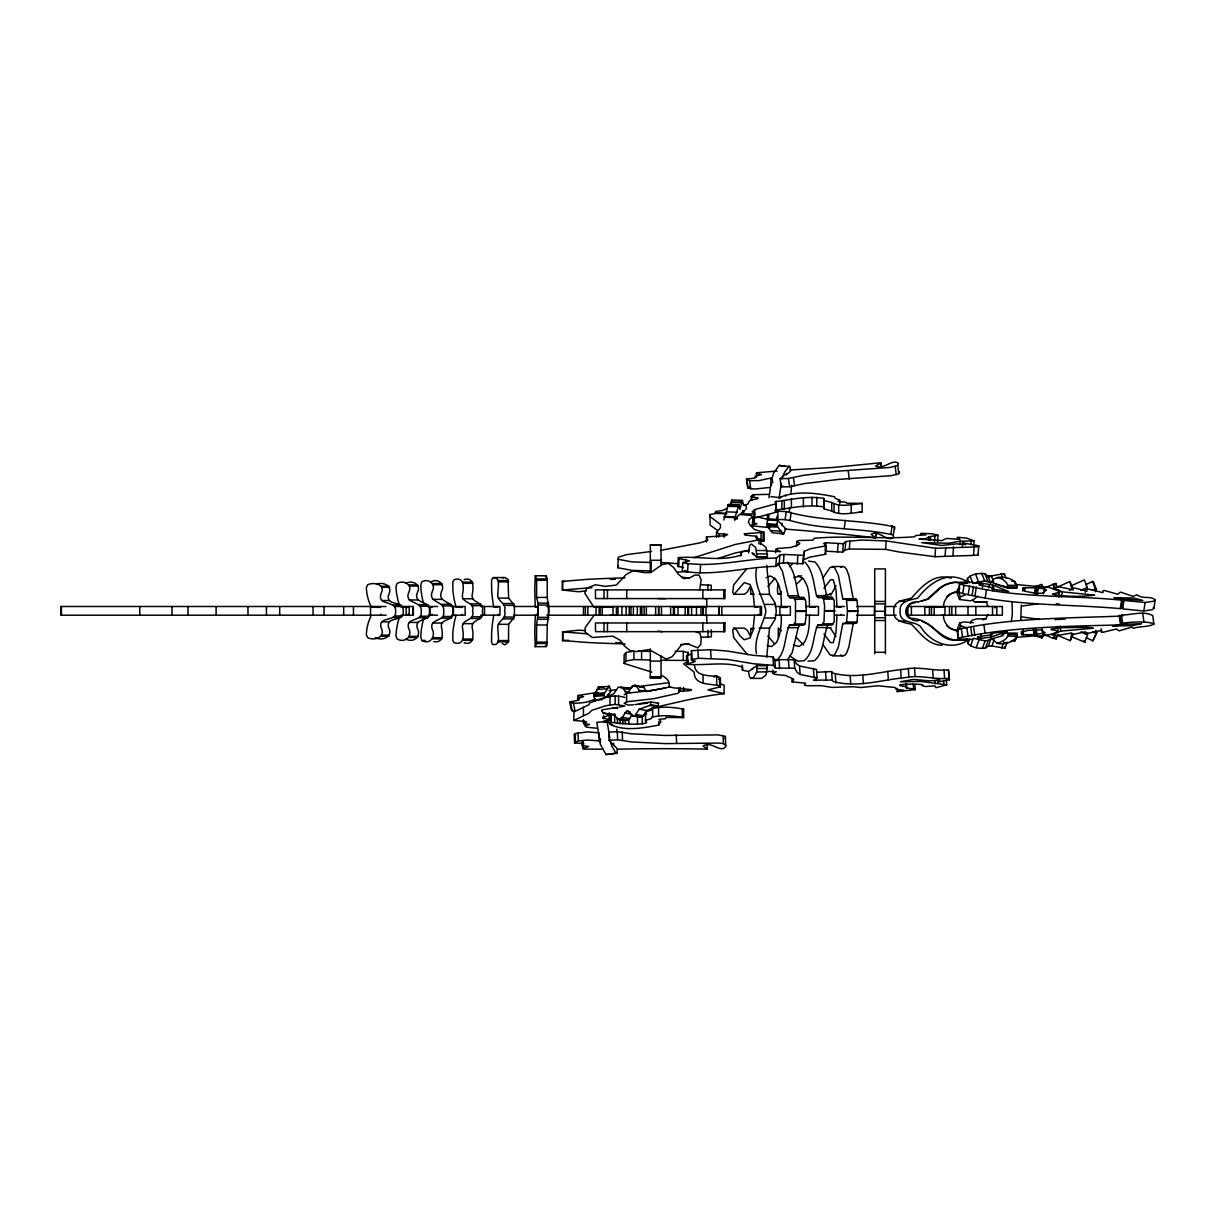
<?xml version="1.0" encoding="UTF-8"?>
<svg xmlns="http://www.w3.org/2000/svg" width="1216" height="1216" viewBox="0 0 1216 1216"><rect width="100%" height="100%" fill="white"/><g stroke="black" fill="none" stroke-linecap="round" stroke-linejoin="round"><path stroke-width="1.5" d="M538.323 611.207L536.59 624.994L536.545 643.477L535.268 646.654L534.751 634.068A76.441 4.742 90 0 1 535.01 623.124L535.329 615.19M548.994 611.207L547.261 624.994L546.896 645.559L545.938 646.654L535.268 646.654M723.854 519.992L728.414 504.473L738.948 504.807L739.921 509.443L742.414 500.384L743.523 505.263L746.214 505.81L746.442 508.607L745.393 509.702M585.246 722.304L585.246 726.378L586.477 727.183L596.418 728.202M639.038 703.714L651.168 701.966L650.043 705.402L639.297 709.186L634.661 715.92L632.457 716.057L628.459 711.132L626.529 711.269L622.318 717.288L618.245 719.416L613.685 714.187L604.854 713.61L601.844 711.436L601.722 709.931L617.622 707.378M651.168 701.966L658.51 703.289L658.023 706.01L646.638 710.524L642.018 717.258L632.457 716.057M536.454 615.19L536.469 614.202M837.003 615.19L835.97 632.776L833.218 642.626L830.498 642.61L823.946 634.144M748.615 552.93L749.588 545.422L751.306 544.008L755.698 547.504L757.006 556.852L752.354 553.736M768.983 497.8L771.157 482.919M779.091 498.423L781.265 483.542M734.388 519.445L738.948 504.807M756.458 653.554C753.586 638.218 762.447 626.042 765.715 612.697A26.418 5.548 -90 0 0 765.715 609.718C762.447 596.372 753.586 584.197 756.458 568.86M777.13 516.162L776.659 519.399L785.931 528.899L783.393 533.87L772.464 532.79C767.676 527.82 766.369 523.974 767.828 517.134M783.393 533.87L782.572 533.414C779.654 528.534 774.653 525.905 778.346 519.49L768.238 518.867M967.024 583.315L967.404 578.512C971.63 573.861 978.895 573.086 984.854 573.709L987.787 575.837L991.344 575.943L1004.325 573.602L1006.088 578.102M497.815 615.19L497.861 614.202M766.703 657.142L769.546 628.11L775.063 619.506L776.127 612.697A26.418 5.548 -90 0 0 776.127 609.718L775.063 602.908L769.546 594.305L766.703 565.273M493.711 615.19L492.556 622.85A72.854 17.282 90 0 0 491.629 632.928L491.553 642.109L492.617 644.495C501.539 646.106 497.481 633.551 497.906 628.581C496.402 620.753 507.285 619.613 504.564 611.207C507.285 602.802 496.402 601.677 497.906 593.849C497.481 588.863 501.539 576.308 492.617 577.919L491.553 580.306L491.629 589.486A72.823 17.267 90 0 0 492.556 599.564L493.711 607.225L497.861 607.377M502.299 643.598L505.05 644.845L508.486 641.866L508.638 624.31L514.429 617.059L514.429 605.355L508.638 598.105L508.03 579.454L505.05 577.57L493.529 577.539M754.543 615.19L752.962 630.602L750.014 637.914L744.253 639.798L739.875 635.786L736.79 630.268L734.069 628.14L732.701 629.903L733.704 637.579L747.551 654.77M750.515 587.556L750.85 594.031L752.233 594.32M756.443 557.186L767.418 556.852L766.11 547.504L761.718 544.008M777.784 509.489L777.936 517.758M1058.71 597.162L1059.562 591.432L1048.709 587.282L1038.601 586.674L1036.579 594.837M1004.234 575.062L1004.325 573.602M462.293 615.19L462.369 614.202M770.99 496.675L779.608 497.557C796.313 490.17 817.091 493.225 834.571 496.736L835.118 498.21L839.77 500.186L838.082 501.509L846.032 502.223L846.792 503.211L862.159 503.409L862.159 511.906C852.431 512.772 840.499 516.055 831.729 511.024L824.22 508.957L823.794 498.408C807.53 495.657 790.947 499.563 774.957 501.752L776.112 502.512L775.93 512.27L754.771 518.046L754.771 509.55L775.93 503.774M824.22 508.957L823.794 506.905C807.53 504.138 790.947 508.045 774.957 510.234L775.93 512.27M748.95 551.03L742.946 551.502L740.863 552.718L741.623 554.785C721.498 562.172 699.276 555.834 678.346 557.642L677.738 566.078L683.59 567.705M678.513 566.99L679.121 558.554L678.346 557.642M679.121 558.554L689.594 560.88L682.83 562.598L682.222 571.018C713.427 576.81 744.572 566.884 775.793 566.413L779.228 563.57L783.408 562.886L802.94 563.738L804.384 551.258L810.51 548.735L826.287 545.786L825.679 554.207L809.902 557.156L803.776 559.679M685.642 562.886L685.885 559.512M687.511 572.128L688.119 563.707L682.83 562.598M700.036 572.858L700.644 564.437C726.089 564.71 751.032 558.509 776.401 557.992L779.836 555.15L784.016 554.45L803.548 555.317L804.384 551.258M740.62 556.092L740.863 552.718M775.565 552.778L775.808 549.404L777.298 548.507L791.023 547.428L798.684 544.722L799.809 543.506L796.83 541.439L798.897 540.512L813.002 540.208L814.097 538.308C847.552 535.207 881.463 539.494 914.614 536.742L915.846 535.45L925.954 534.888L920.588 533.672L921.819 533.307L932.429 533.839L938.022 535.192L937.536 541.926M775.793 566.413L776.401 557.992M779.228 563.57L779.836 555.15M783.408 562.886L784.016 554.45M796.465 546.501L796.83 541.439M797.286 564.133L797.894 555.697M802.94 563.738L803.548 555.317M845.743 541.53L843.311 543.704L825.755 542.731L825.147 551.152L842.703 552.125L845.135 549.966L845.743 541.53L861.414 540.041L886.236 540.938L935.575 548.279L974.122 546.972L978.622 546.653L978.774 545.817L962.57 542.807L962.327 546.182M837.52 552.216L838.128 543.795M842.703 552.125L843.311 543.704M845.135 549.966L849.361 549.009L849.969 540.573M978.166 554.253L978.014 555.074L973.514 555.393L934.967 556.7L899.536 552.064L885.628 549.358L886.236 540.938M928.811 540.193L929.054 536.818L938.022 535.192M930.346 539.874L930.59 536.514M934.511 541.318L934.876 536.256M934.967 556.7L935.575 548.279M945.075 556.502L945.683 548.082M952.949 555.378L953.557 546.942M959.85 544.57L960.093 541.196L974.077 540.846L973.712 545.908M970.93 544.54L971.174 541.181M973.514 555.393L974.122 546.972M978.014 555.074L978.774 545.817M456.015 615.19L454.267 622.531A69.57 26.676 90 0 0 452.884 631.849L452.778 640.558L454.389 642.838C464.755 645.939 463.782 634.114 462.445 627.714C461.077 618.731 475.441 621.102 472.583 611.207C475.441 601.327 461.077 603.683 462.445 594.715C463.782 588.301 464.755 576.475 454.389 579.591L452.778 581.856L452.884 590.566A69.555 26.676 -90 0 0 454.267 599.883L456.015 607.225L462.369 607.377M464.132 642.838C474.498 645.939 473.51 634.114 472.188 627.714C470.805 618.731 485.169 621.102 482.326 611.207C485.169 601.327 470.805 603.683 472.188 594.715C473.51 588.301 474.498 576.475 464.132 579.591M431.954 615.19L432.03 614.202M408.272 615.19L408.363 614.202M789.275 512.255L789.701 507.391M609.87 724.28C624.614 731.652 643.264 728.004 658.738 725.07L660.926 721.529L658.981 719.294L665.426 718.778L666.003 717.41L683.62 717.607L683.62 709.11C673.345 707.165 661.838 706.162 651.685 708.746L651.396 710.083L645.818 711.786L645.392 721.225L646.714 722.122L645.833 723.11C631.91 725.876 617.834 722.517 603.911 721.878L603.486 721.225L610.189 719.857L610.189 714.765M790.856 494.228L791.662 485.23M423.685 618.108L422.712 622.212A66.394 30.917 -90 0 0 421.192 630.815L420.736 637.093L421.77 640.452C429.795 645.331 436.134 636.485 432.197 629.067C428.777 618.214 445.162 621.954 443.749 612.089A24.092 11.218 -90 0 0 443.749 610.326C444.372 600.476 427.318 603.212 432.41 591.189C436.316 584.06 428.002 577.752 421.77 581.962L420.736 585.322L421.192 591.599A66.363 30.902 -90 0 0 422.712 600.218L423.214 602.422M433.778 641.592C443.794 643.492 442.776 633.278 441.408 626.878C440.116 617.698 454.83 621.726 453.006 612.089A24.092 11.218 -90 0 0 453.006 610.326C453.644 600.476 436.59 603.212 441.682 591.189C445.588 584.06 437.274 577.752 431.042 581.962M748.676 672.6L749.588 676.993L751.306 678.406L753.464 677.494L756.838 671.901L757.006 665.562L748.6 671.506L742.414 670.168L742.064 665.106M751.306 678.406L761.718 678.406L766.11 674.91L767.418 665.562L756.443 665.228M771.628 479.621L773.574 473.176L779.122 465.409L790.05 466.64L790.552 471.215L786.296 474.757M380.562 615.19L380.654 614.202M399.562 616.573L398.073 621.862A63.369 34.443 90 0 0 396.446 629.827L395.96 635.801L397.1 638.993C404.837 643.477 413.075 636.302 408.561 628.17C405.414 617.15 422.362 622.014 421.268 612.043A23.469 12.753 -90 0 0 421.268 610.371C421.678 600.446 403.788 604.458 408.804 592.177C413.045 584.455 403.104 579.667 397.1 583.437L395.96 586.614L396.446 592.587A63.369 34.443 90 0 0 398.073 600.552L399.122 604.382M405.81 638.993C413.562 643.477 421.8 636.302 417.286 628.17C414.139 617.15 431.072 622.014 429.993 612.043A23.469 12.753 -90 0 0 429.993 610.371C430.403 600.446 412.498 604.458 417.514 592.177C421.754 584.455 411.829 579.667 405.81 583.437M594.913 698.911C591.447 693.926 597.375 691.737 597.953 687.253L609.307 686.31L611.055 690.946L608.228 695.096L608.38 696.738M604.808 696.905C602.133 692.254 608.304 690.84 608.274 686.493L608.897 686.022M757.902 615.19L757.994 614.354M730.618 504.701L731.88 500.065L742.414 500.384M371.214 615.19L368.706 621.528A60.739 40.903 90 0 0 366.882 628.9L366.305 634.57L367.627 637.594C375.075 641.486 386.247 636.561 380.927 627.319C378.252 615.874 396.173 622.303 395.671 611.998A21.599 14.546 -90 0 0 395.671 610.417C395.641 600.187 376.352 605.963 381.201 593.134C385.867 584.486 373.479 581.689 367.627 584.82L366.305 587.845L366.882 593.514A60.77 40.934 -90 0 0 368.706 600.886L371.214 607.225L380.654 607.377M375.197 637.594C382.645 641.486 393.802 636.561 388.497 627.319C385.822 615.874 403.727 622.303 403.241 611.998A21.599 14.546 -90 0 0 403.241 610.417C403.727 600.126 385.822 606.541 388.497 595.095C393.224 586.553 384.469 581.567 376.656 584.09M781.873 478.785L784.73 471.96L789.23 466.032M1020.756 620.297L1021.288 605.036M605.416 721.666L596.813 722.304L600.324 744.314L606.054 754.528L616.968 753.13L617.166 748.539L613.73 745.074L613.609 743.234M768.998 515.478L768.284 520.342L767.129 519.186L767.843 514.307M776.659 519.399L785.11 519.673L786.296 511.556C821.575 521.664 859.043 519.354 894.505 526.832L894.702 529.279M784.867 529.082C815.282 531.377 845.333 534.204 875.505 537.806L871.036 534.234C879.335 529.598 887.163 542.61 893.517 537.396L893.319 534.964C859.53 527.41 823.673 530.298 790.035 520.478L791.221 512.362M844.208 528.474L845.394 520.357M875.414 537.168L875.885 533.915M875.505 537.806L876.219 532.927M890.963 533.718L892.149 525.601M893.319 534.964L894.505 526.832M977.846 581.856L976.722 582.221L993.001 585.154L1008.657 591.462L992.469 589.152L991.846 588.726L994.004 587.906L978.91 584.896C988.623 583.239 961.385 580.914 959.698 582.798L958.74 592.405C1011.271 606.282 1066.371 603.82 1120.27 608.623L1122.839 607.498L1122.049 607.407M958.74 592.405L959.698 582.798M962.707 593.742L964.045 585.276L960.078 583.954M968.194 594.67L969.547 586.203C1019.19 598.333 1070.962 595.11 1121.608 600.157L1124.177 599.032L1122.581 608.882L1143.8 610.964L1152.16 609.733L1153.862 608.334L1155.2 599.868C1150.245 595.308 1142.69 599.655 1137.082 594.806L1132.978 596.342L1120.392 592.101L1117.793 594.274L1104.493 590.49L1103.018 590.672L1102.927 592.648L1087.195 588.787L1085.766 589.03L1085.234 592.42M972.146 594.867L973.484 586.416M975.019 595.323L976.357 586.857M982.346 587.404L982.878 584.03M985.158 598.257L986.495 589.806M988.745 587.86L989.277 584.47M992.469 588.544L993.001 585.154M992.788 590.748L993.32 587.374M1022.762 591.113L1023.294 587.723L1035.546 587.83L1036.488 586.431L1017.534 584.668M1024.647 590.794L1025.194 587.404M1034.466 594.609L1035.546 587.83M1034.953 593.894L1036.017 587.13M1035.424 593.21L1036.488 586.431M1037.02 594.183L1037.826 589.106M1043.495 593.91L1044.301 588.833L1037.658 588.058M1058.406 593.697L1058.954 590.307M1058.756 596.509L1059.562 591.432M1061.446 596.919L1062.252 591.842L1053.33 587.662L1057.646 586.553L1073.257 589.73L1072.77 588.134L1074.777 588.073L1087.104 591.082L1085.766 589.03M1120.27 608.623L1121.608 600.157M1121.076 608.274L1122.429 599.807M1143.8 610.964L1145.138 602.498L1153.513 601.266L1155.2 599.868M777.83 563.282L782.405 571.186L788.211 595.749L789.716 597.649L793.425 597.497L795.538 601.099L795.462 621.938L793.09 625.282L789.412 625.206C784.29 636.561 786.281 651.913 776.249 660.881M789.716 597.649L803.639 597.497L805.752 601.099L806.345 614.673L804.992 623.975L803.32 625.282L799.642 625.206L798.213 627.669L792.194 652.658L787.497 659.923M804.794 562.02C813.306 570.882 813.641 584.227 816.529 595.597L818.079 597.497L821.894 597.345L823.551 599.123L824.6 605.644L824.007 621.802L821.56 625.13L817.775 625.07C812.516 636.394 814.477 651.913 804.202 660.744L797.818 661.185L789.929 656.123M821.894 597.345L832.094 597.345L834.267 600.962L834.191 621.802L831.759 625.13L827.959 625.07C822.7 636.394 824.661 651.913 814.386 660.744L808.002 661.185M545.513 577.098L546.273 575.806L547.23 578.938L547.261 597.421L548.994 610.189M822.882 644.48L830.133 654.983L834.358 655.302L838.356 647.125L842.764 623.595L845.941 623.139L846.534 622.014L847.491 611.815L846.534 600.4L845.941 599.275L842.764 598.819L838.356 575.29L834.358 567.112L830.133 567.431L822.882 577.934M832.306 655.895L842.764 655.895L844.816 655.302L846.686 652.84L848.814 647.125L853.237 623.595L856.414 623.139L857.006 622.014L857.949 610.599L857.006 600.4L856.414 599.275L853.237 598.819L848.814 575.29L846.686 569.59L844.816 567.112L842.764 566.519L832.306 566.519M752.339 628.505L750.88 628.535L750.454 634.615M761.049 533.125L761.049 541.622L764.134 540.801L764.134 532.319L744.177 533.763L745.15 535.131L756.656 536.286L755.653 537.411L760.608 539.554L760.608 544.646M987.818 614.445L985.948 618.822L982.695 619.75M782.131 523.154L782.207 525.251M997.318 643.386C1001.756 641.698 1008.885 638.765 1008.17 633.065L1017.154 633.065C1017.017 641.698 1004.477 645.149 997.318 643.386L990.934 638.005M905.89 683.24L905.996 687.648L915.268 689.609L914.918 684.547M995.448 585.382L995.828 584.136L1008.018 588.27C1009.174 580.99 995.296 572.417 991.466 582.464M997.014 577.6C1004.188 575.67 1017.716 579.287 1017.017 588.27L1008.018 588.27M699.58 590.398L701.176 579.926L699.033 575.077L694.792 575.138L689.366 577.95L683.62 578.649L678.163 574.043L673.634 567.522L668.405 563.464L662.294 564.498L650.97 572.462L644.875 572.675L633.004 570.73L625.906 574.697L616.406 585.048L605.431 586.386L595.384 584.759L586.644 588.286L584.774 593.21L593.818 607.088L613.898 607.225M778.544 584.273C776.629 586.842 777.024 600.005 781.356 591.508M1023.294 587.723L1022.838 589.258L1024.723 591.234L1035.394 593.256L1042.446 593.241L1046.581 589.927L1044.301 588.833M1011.302 621.786L1012.366 613.396L1011.97 601.646M608.714 693.986L606.875 696.221M624.142 694.822L626.635 693.287L653.615 690.186L670.426 686.827M880.977 466.64L880.734 462.764L833.69 467.415L789.99 469.999M956.855 630.8L959.622 623.154L963.847 621.954L973.241 622.668M959.53 628.672L960.64 625.617L959.622 623.154M1007.137 642.109L1004.933 648.219L991.906 646L988.334 646.106L985.446 648.113C979.488 648.69 972.314 648.022 967.906 643.568L969.562 638.978M970.566 645.924L973.332 638.294L985.127 640.832L988.213 640.467L991.101 638.461L988.334 646.106M976.19 647.687L978.956 640.042M982.361 648.478L985.127 640.832M985.446 648.113L988.213 640.467M991.906 646L994.11 639.89M1001.695 648.143L1003.899 642.033M1010.922 641.273L1014.874 640.893L1016.53 636.302M1017.382 636.318L1014.874 640.893M1034.542 635.603L1041.899 637.929L1043.009 634.858M1043.982 634.342L1041.899 637.929M1043.906 634.463L1053.421 638.354L1055.078 633.764M1053.421 638.354L1056.233 638.886L1057.89 634.296M1056.947 635.086L1070.202 640.665L1072.421 634.554M1073.15 633.931L1070.202 640.665M1070.977 636.409L1084.809 642.246L1087.575 634.6L1086.739 632.7M1086.131 637.67L1092.926 640.817L1096.741 632.502L1095.692 630.466M1096.741 632.502L1092.926 640.817M651.244 561.838L650.986 570.958L632.062 570.395L617.682 567.705L618.412 557.217L626.058 554.709L651.578 551.426M617.682 567.705L618.412 565.714M959.926 588.225L957.585 589.395L956.627 591.979L959.546 599.503L969.958 600.795L973.165 600.005L977.588 596.144M959.546 599.503L960.503 596.904L957.585 589.395M1121.198 616.071C1066.812 618.29 1010.876 617.789 957.326 629.508L958.102 639.023L972.374 639.464M958.102 639.023L957.326 629.508M1086.45 589.426L1087.256 587.434L1084.338 579.91L1070.612 586.066M719.036 679.273L719.553 678.178L717.501 676.142L715.13 675.625L713.853 677.16M1095.449 591.782L1096.452 589.638L1093.534 582.114L1092.485 581.415L1085.751 584.729M725.298 738.857L725.374 736.455L718.352 734.905L665.167 735.452L631.271 733.795L617.333 731.637L608.79 732.169L609.079 740.346L614.004 745.636M754.437 513.122L754.026 522.454L754.437 513.122L752.187 511.784L754.771 509.55M829.738 593.575L830.999 594.654L836.03 585.778M618.245 719.416L625.586 720.738L629.675 718.626L632.001 714.324L624.644 712.986M1054.971 585.033L1055.822 583.452L1043.586 588.118L1041.504 584.47L1034.208 586.918M742.414 670.168L742.809 667.204C724.782 660.926 705.371 666.003 686.994 664.225L686.417 655.774L690.87 654.284M594.107 615.19L585.154 627.745L585.291 632.274L592.39 637.473L612.879 636.166L620.236 640.315L624.386 645.939L630.238 650.758L636.348 651.594L649.162 649.542L666.231 659.163L672.098 656.686L681.644 644.784L687.511 643.766L697.847 647.915L700.811 644.267L701.13 638.567L700.006 633.308L695.734 631.666M750.287 586.629L747.202 592.146L744.481 594.274L734.069 594.274L732.701 592.511L733.704 584.835L746.624 568.875M545.938 575.776L535.268 575.776L534.751 588.346A76.426 4.742 90 0 0 535.01 599.29L535.283 607.012L536.469 607.377M823.946 588.27L830.498 579.804L833.218 579.789L835.97 589.638L837.003 607.225L841.122 607.225M1153.908 624.082C1145.031 618.336 1093.564 626.377 1141.49 623.61L1132.248 625.693L1112.61 625.997L1122.87 624.811L1121.456 615.083C1131.655 615.022 1143.253 610.569 1152.738 615.554L1153.908 624.082C1147.995 627.319 1140.304 625.951 1133.722 628.262L1131.61 627.167L1118.963 630.876L1116.41 628.976L1103.034 632.29L1101.559 632.138L1101.498 630.405L1085.706 633.794L1084.277 633.566L1085.645 631.773L1073.272 634.418L1071.25 634.357L1071.782 632.958L1056.111 635.755L1051.825 634.767L1060.808 631.119L1093.245 628.216L1088.001 627.334L1061.492 627.714L1051.034 629.006L1051.369 629.766C1068.302 631.074 1042.446 637.199 1037.066 635.634L1035.439 629.31M786.646 473.434L780.11 478.678L781.25 486.917L789.594 486.734L804.171 483.634L838.478 479.408L891.358 475.669L898.852 473.693L899.506 471.489M970.125 623.154L972.131 620.19L976.828 618.853L985.948 618.822M716.528 537.411L716.528 532.319L720.465 527.668L720.419 524.43L710.159 516.694L709.901 514.49L716.133 513.441L726.894 513.76M767.904 586.507L774.957 578.299M603.197 749.193L584.136 749.117L582.707 748.539L588.574 746.594L582.236 745.362L583.893 743.827L582.89 743.386L574.56 742.946L574.271 734.768L575.138 733.598L587.45 731.88L599.138 732.868M574.56 742.946L578.33 740.909L587.738 740.058L597.907 740.757L600.461 742.079L600.339 738.811M624.112 663.45L625.936 661.002L633.916 659.589L633.916 651.092L625.936 652.506L624.112 654.953L624.112 663.45L651.837 672.144M896.998 688.21L897.226 691.585L904.096 690.247L896.07 689.274L895.022 687.496L877.891 685.763L860.882 687.526L853.374 686.721L831.987 687.405L821.195 685.657L807.196 685.748L804.399 685.155L805.646 683.164L792.118 681.902L793.729 679.866L792.984 678.832L785.612 675.488L774.82 674.394L773.194 673.482L772.966 670.107M646.638 691.858L643.781 687.405L634.661 685.292L632.457 685.87L628.459 692.102L626.529 692.603L622.318 687.937L618.245 687.146L613.685 693.85L602.619 698.85M780.11 478.678L788.454 478.496L803.031 475.395L837.338 471.185L890.218 467.43L897.697 465.454L898.366 463.25C892.118 458.584 883.622 470.212 875.672 465.956L880.521 463.342M937.475 678.741L937.718 682.115L939.907 680.002L929.951 680.869L913.368 679.44L900.418 681.766L921.074 681.446L946.732 684.851L946.382 679.774M646.714 713.625L644.389 715.114M585.246 725.709L589.562 724.417L583.619 723.702L586.644 721.985L584.44 721.407L573.891 720.434L588.863 713.29L591.827 710.326L606.176 705.675L615.144 704.414L624.918 705.994L619.096 707.134M595.338 699.078L586.796 702.073A18.772 4.317 -7.7 0 1 573.466 703.228L569.742 701.936L577.965 700.37L578.968 699.823L577.326 698.683L583.589 696.692L578.33 695.385L598.242 692.284M606.054 754.528L616.968 753.13M797.088 583.817L802.53 578.162M586.188 590.824L578.755 591.766L562.37 590.049L562.37 581.4L586.811 579.394A131.693 10.716 0 0 1 616.33 578.132L624.948 577.843M562.37 590.049L586.811 588.042A131.693 10.716 0 0 1 591.979 587.754M774.835 659.665L794.139 659.726L796.495 663.83L799.55 666.018L816.483 669.499L817.061 677.95L800.128 674.47L797.073 672.281L794.717 668.177L775.413 668.116L774.835 659.665L772.95 656.898L752.871 655.287L727.031 651.001L710.539 649.709L691.478 650.666L691.357 659.817L695.4 661.276L686.994 664.225M691.357 659.817L698.44 658.282L727.609 659.452L753.449 663.738L773.528 665.365L775.413 668.116M734.631 520.22L737.337 517.651L737.337 519.065M744.42 510.644L743.462 513.076M951.079 578.178C933.827 572.751 921.439 586.902 911.346 598.181C904.278 600.233 893.137 600.537 893.821 610.858C892.65 621.422 903.974 622.394 911.346 624.234C920.238 632.974 928.051 645.027 942.157 645.27M966.34 581.294C947.173 569.726 928.933 583.543 917.639 598.181C910.374 600.081 899.11 600.841 900.114 611.314C899.095 624.173 914.189 620.434 920.527 626.574C929.89 641.835 949.453 651.031 966.34 641.136M789.61 566.565L792.923 563.494M735.71 518.153L739.602 514.49L750.804 515.341L752.704 516.678L749.284 519.414L748.433 521.983L750.074 525.114L754.68 529.629L764.134 532.319M751.427 526.346L752.704 525.175L752.704 516.678M946.808 596.494L950.198 593.773L958.208 591.493M734.069 594.274L744.253 582.616L750.014 584.501L752.962 591.812L754.543 607.225L757.902 607.225M776.978 471.048L757.948 472.644L756.337 473.282L761.581 474.605L754.878 476.231L756.063 477.493L754.908 477.994L746.472 479.058L749.603 480.624L758.708 480.654L772.038 477.766L772.722 482.722M781.25 486.917L782.618 485.853M929.054 536.818L925.817 538.582L919.098 539.083L941.959 540.634L946.322 538.43L959.986 539.402L957.098 537.594L958.269 537.274L967.206 538.262L974.077 540.846M817.061 677.95L813.443 680.17L832.2 680.033L832.93 681.355C856.535 688.18 881.478 679.866 905.418 677.586C919.858 674.622 934.435 679.683 949.042 678.391L949.438 679.774L937.718 682.115M719.066 679.334L720.419 678.33L719.31 677.282C710.676 674.591 695.461 677.798 694.503 665.122M720.419 678.33L720.419 686.842L707.94 689.867L724.128 693.667L724.128 685.155L719.75 683.681M946.732 684.851L935.97 687.724L934.754 685.809L925.498 686.538L922.321 685.748L922.655 684.821C919.463 683.483 885.871 684.167 906.118 686.614M693.85 557.703L735.285 544.449L760.608 539.554M683.62 717.607C673.345 715.662 661.838 714.674 651.685 717.242L651.396 718.58L645.818 720.298M779.79 498.074L781.538 497.116M1080.72 590.383L1087.256 587.434M724.128 693.667C699.884 696.251 675.838 702.863 652.08 707.94M960.503 596.904L965.747 594.624M727.274 508.288L722.608 510.507L715.722 511.419L714.993 512.65L726.058 513.41M785.262 495.079L785.794 496.006M687.982 578.345L689.001 577.874L682.222 577.296M781.858 615.326L781.265 615.6C781.462 624.766 780.824 634.281 776.416 642.504L771.4 646.638L767.159 645.529M773.194 673.482L776.279 671.749L768.026 671.475M809.978 615.19L809.37 615.448C809.582 624.629 808.898 634.174 804.369 642.367L799.201 646.502L793.379 645.012M955.305 591.994C948.814 593.894 943.175 599.99 943.525 607.012L926.334 607.27M840.606 567.431L842.764 566.519M1092.454 590.17L1095.403 588.924L1096.452 589.638M1073.424 589.745L1069.761 581.567L1056.613 587.45M1069.502 590.414L1072.679 589.091L1069.761 581.567M766.156 577.706L770.382 575.928L775.671 579.15L778.985 585.793A23.378 6.338 -90 0 1 781.28 606.48L781.645 607.377L787.026 607.407M502.953 577.919L503.865 577.539M793.79 577.57L801.542 575.791M830.224 627.912L836.03 636.637M1002.045 634.585L1007.122 632.761M688.15 661.261L683.711 663.86L694.169 672.159C694.306 685.885 710.083 683.331 719.31 685.778L720.419 686.842M915.268 689.609L897.226 691.585M974.32 583.072L984.671 580.853L989.018 582.312M717.957 558.494L735.285 552.946L749.451 550.149M825.755 542.731L823.688 543.37L826.287 545.786M991.146 639.054L1003.109 635.573M744.405 505.126L747.931 504.062L749.193 501.129L751.26 500.05L757.614 498.712L758.07 497.922L751.792 496.766L751.199 496.265L754.224 495.429L752.598 494.669L769.15 494.38M612.271 708.381L613.183 708.107M978.029 638.795L991.45 636.971L1007.213 631.438L990.979 633.46L992.484 634.57L978.226 636.743L977.345 637.199L980.385 637.731L977.831 638.385M958.497 638.02C1012.214 626.438 1068.423 626.453 1122.87 624.811M921.287 601.145L927.306 599.154L939.314 588.331A28.515 28.394 -90 0 1 954.454 582.312L966.036 582.981M609.93 714.537L602.604 717.957L610.189 719.857M746.472 479.058L747.612 487.297L749.238 486.856M988.289 577.114L990.25 576.582L986.647 576.582M639.814 687.207L642.018 686.63M613.107 708.001L617.622 708.457M752.354 668.678L753.282 668.45M706.466 542.047L706.466 536.94L725.405 535.724L727.624 534.478L718.793 533.596L716.528 532.319M678.589 687.937L679.258 692.36L677.449 693.409L653.615 698.698L626.635 701.784L624.142 703.319L628.186 705.082L633.597 704.809M678.589 691.326L689.746 690.734L691.554 689.685L672.904 687.754L669.606 686.751L669.043 685.566C670.396 680.671 665.122 677.266 661.565 675.23M917.639 602.011L928.234 599.154L940.242 588.331A28.515 28.394 -90 0 1 955.381 582.312L966.963 582.981M649.329 690.916L665.091 688.119M1036.154 634.418L1045.106 632.791L1041.033 629.888L1027.93 630.374L1023.279 631.636L1021.349 633.369L1021.79 634.722L1034.026 634.615L1034.953 635.846L1015.968 637.397M915.101 602.786C901.466 603.41 906.422 623.291 918.977 620.494M816.985 672.235L831.622 671.566L832.352 672.889C855.958 679.729 880.901 671.414 904.841 669.134C919.281 666.17 933.858 671.232 948.465 669.94L949.438 679.774M624.918 697.498C612.986 693.485 600.719 698.607 589.684 702.97L588.863 704.778L573.891 711.922L573.891 720.434M918.566 602.011C908.854 599.716 900.554 612.59 909.72 618.412C930.635 617.865 936.928 637.959 956.019 640.148A40.918 40.721 -90 0 0 967.586 639.297M770.23 487.418L754.908 489.03L748.114 488.3L747.612 487.297M862.159 503.409C852.431 504.275 840.499 507.558 831.729 502.527L824.22 500.475M960.093 541.196L948.754 543.218L921.546 542.625L941.822 545.452L956.597 543.841L965.823 544.631L962.57 542.807M1038.054 603.729L1021.653 606.13M660.41 550.422L699.884 542.883L707.879 540.345L706.466 536.94M635.086 704.566L647.581 703.091M1059.516 592.086L1052.433 594.244C1066.234 596.828 1080.766 596.874 1094.613 595.141L1062.252 591.842M609.079 690.749L616.451 689.7M623.565 688.697L632.35 687.45M641.136 686.204L668.481 682.738M1026.395 635.694L1028.478 635.451M689.183 643.933L680.595 644.586M701.51 637.245L711.375 636.758L711.375 629.842M625.586 688.484L629.675 689.274L622.318 687.937M609.079 740.346L617.622 739.799L631.56 741.973L665.456 743.614L718.656 743.067L723.429 743.614L726.18 745.773C721.301 754.634 711.345 740.073 703.137 746.031L707.241 749.162C677.525 748.509 648.006 748.524 618.184 749.193M754.026 513.958L741.699 513.988L741.061 513.486L743.599 510.842L742.535 510.69M1055.093 619.598L1065.322 619.05M598.561 686.782L604.154 686.69M597.162 689.457L607.483 688.682M594.031 693.652L604.367 692.877M593.879 695.035L604.2 694.26M594.077 696.388L604.398 695.628M602.118 699.626L595.232 700.142L595.308 701.252M808.518 561.108L814.994 562.02C823.49 570.882 823.825 584.227 826.728 595.597L828.278 597.497L832.094 597.345M650.986 562.476L632.062 561.898L617.682 559.208M682.465 709.171L683.62 709.11M803.639 597.497L799.946 597.649L798.441 595.749C795.614 584.394 795.355 571.14 787.056 562.172M972.39 600.339L975.095 601.996L985.173 601.783L986.693 602.893L987.696 606.282L989.17 606.495M987.559 601.829L975.095 601.996M849.361 549.009L885.628 549.358M625.13 643.963L616.512 643.674A131.678 10.397 0 0 1 586.978 642.458L562.552 640.513L562.552 631.864L578.938 630.192L585.55 630.663M562.552 640.513L568.434 640.315M638.522 650.879L650.286 651.502M633.916 659.589L650.286 659.999M661.55 660.242L688.058 660.516M610.28 579.409L615.433 579.226M657.476 703.319L658.51 703.289M610.356 615.19L614.034 615.114M859.423 511.951L862.159 511.906M777.845 511.282L786.296 511.556M678.558 563.707L661.033 562.446M677.038 572.204L686.706 571.55L684.882 570.76M662.462 631.666L657.658 631.15M650.332 545.133L661.033 545.133M756.838 550.514L767.25 550.514M757.158 553.888L767.57 553.888M757.006 556.852L767.418 556.852M650.332 560.272L661.033 560.272M535.268 575.776L536.545 578.938L547.23 578.938M536.545 578.938L536.621 580.306L547.291 580.306M498.15 580.549L508.486 580.549M498.393 581.841L508.729 581.841M462.825 582.084L472.553 582.084M463.205 583.315L472.933 583.315M432.577 583.543L441.834 583.543M433.002 584.698L442.274 584.698M408.971 584.926L417.696 584.926M1008.186 585.352L1017.184 585.352M999.978 585.626L1003.58 585.626M409.458 586.036L418.167 586.036M381.414 586.249L388.968 586.249M1008.201 586.75L1002.942 586.416L990.979 582.145M1008.353 586.978L1017.351 586.978M381.961 587.298L389.53 587.298M750.926 594.32L754.33 594.32M759.134 594.305L769.546 594.305M778.103 594.183L781.493 594.183M825.77 594.654L830.999 594.654M816.529 595.597L826.728 595.597M788.211 595.749L798.441 595.749M536.621 580.306L536.59 597.421L547.261 597.421M818.079 597.497L828.278 597.497M498.302 598.105L508.638 598.105M463.053 598.758L472.781 598.758M842.764 598.819L853.237 598.819M823.551 599.123L833.735 599.123M432.835 599.382L442.092 599.382M795.021 599.275L805.25 599.275M845.941 599.275L856.414 599.275M409.26 599.974L417.985 599.974M846.534 600.4L857.006 600.4M381.733 600.537L389.302 600.537M874.714 601.434L885.415 601.434M898.7 601.282L904.993 601.282M536.59 597.421L538.019 603.121L548.705 603.121M503.47 603.531L513.806 603.531M470.926 603.911L480.67 603.911M874.714 603.85L885.415 603.85M441.849 604.276L451.121 604.276M765.214 604.413L775.626 604.413M419.201 604.626L427.91 604.626M393.254 604.945L400.824 604.945M538.019 603.121L538.202 605.051L548.872 605.051M504.093 605.355L514.429 605.355M471.869 605.659L481.612 605.659M442.928 605.933L452.2 605.933M420.386 606.191L429.096 606.191M386.11 606.495L60.8 606.495L60.8 615.19L386.11 615.19M394.638 606.45L413.379 606.495L413.379 615.19L401.219 615.19M437.532 606.495L429.446 606.495L429.446 615.19M451.562 606.495L465.166 606.495L465.166 615.19L451.562 615.19M480.624 606.495L499.958 606.495L499.958 615.19L480.624 615.19M513.547 606.495L537.974 606.495L537.974 615.19L513.547 615.19M546.926 606.495L761.52 606.495L761.52 615.19L546.926 615.19M775.215 606.495L790.37 606.495L790.37 615.19L775.215 615.19M805.676 606.495L818.474 606.495L818.474 615.19L805.676 615.19M835.316 606.495L844.558 606.495M856.49 606.495L874.714 606.495M896.192 606.495L884.792 606.495L884.792 615.19L896.192 615.19M942.582 607.012L943.525 607.012M401.234 607.225L408.363 607.377M428.488 607.225L432.03 607.377M673.071 607.225L706.739 606.997L706.739 598.743L704.87 598.698M796.146 610.782L806.36 610.782M824.706 610.645L834.906 610.645M847.491 611.025L857.949 611.025M905.844 611.055L906.786 611.055M824.706 611.268L834.906 611.268M874.714 611.298L885.415 611.298M796.146 611.405L806.36 611.405M847.491 611.39L857.949 611.39M428.488 615.19L437.532 615.19M835.316 615.19L844.558 615.19M856.49 615.19L874.714 615.19M394.638 615.965L402.192 615.965M420.386 616.223L429.096 616.223M442.928 616.482L452.2 616.482M471.869 616.755L481.612 616.755M504.093 617.059L514.429 617.059M538.202 617.363L548.872 617.363M393.254 617.47L400.824 617.47M874.714 617.713L885.415 617.713M419.201 617.789L427.91 617.789M441.849 618.138L451.121 618.138M765.214 618.002L775.626 618.002M470.926 618.503L480.67 618.503M503.47 618.898L513.806 618.898M538.019 619.294L548.705 619.294M874.714 620.51L885.415 620.51M898.7 621.148L904.993 621.148M381.733 621.878L389.302 621.878M846.534 622.014L857.006 622.014M409.26 622.44L417.985 622.44M432.835 623.033L442.092 623.033M845.941 623.139L856.414 623.139M463.053 623.656L472.781 623.656M842.764 623.595L853.237 623.595M794.762 623.975L804.992 623.975M823.278 623.838L833.477 623.838M498.302 624.31L508.638 624.31M536.59 624.994L547.261 624.994M817.775 625.07L827.959 625.07M789.412 625.206L799.642 625.206M816.316 627.517L826.5 627.517M787.998 627.669L798.213 627.669M825.77 627.76L830.999 627.76M759.134 628.11L769.546 628.11M734.069 628.14L744.481 628.14L747.202 630.268L750.287 635.786M750.88 628.535L754.285 628.535M1008.368 634.478L1017.366 634.478M381.961 635.132L389.53 635.132M381.414 636.181L388.968 636.181M1007.958 636.181L1016.941 636.181M409.458 636.378L418.167 636.378M408.971 637.488L417.696 637.488M433.002 637.716L442.274 637.716M432.577 638.871L441.834 638.871M463.205 639.099L472.933 639.099M421.77 640.452L425.478 640.452M462.825 640.33L472.553 640.33M498.393 640.574L508.729 640.574M498.15 641.866L508.486 641.866M536.621 642.124L547.291 642.124M536.545 643.477L547.23 643.477M874.714 652.308L885.415 652.308M650.332 661.078L661.033 661.078M757.006 665.562L767.418 665.562M757.158 668.526L767.57 668.526M756.838 671.901L767.25 671.901M650.332 676.78L661.033 676.78M650.332 677.479L661.033 677.479M675.108 651.29L683.286 651.381L688.15 652.749M612.21 714.947L615.205 714.993M657.658 598.576L665.517 598.698M701.343 584.759L711.208 585.261L711.208 590.459M731.287 500.779L741.821 501.114M730.892 502.482L741.41 502.816M727.882 504.792L738.401 505.126M727.442 506.282L737.975 506.601M726.742 511.875L737.276 512.21M724.128 516.466L734.662 516.8M723.976 517.241L734.51 517.575M615.615 642.626L620.768 642.808M634.524 715.692L637.488 715.829L637.488 724.326M562.37 581.4L564.817 581.522M586.978 633.81L562.552 631.864M688.119 563.707L700.644 564.437M784.989 466.336L779.122 465.409M768.193 519.977L778.301 520.6M766.916 523.746L777.024 524.37M766.734 525.114L776.842 525.738M767.022 526.482L777.115 527.106M771.309 530.602L781.417 531.225M778.878 533.262L783.925 533.566M1145.138 602.498L1123.918 600.415L1126.396 599.275L1142.782 600.4L1133.586 598.014L1113.947 597.694L1124.177 599.032M671.962 614.886L676.081 615.19M766.946 550.924L780.611 551.638L775.808 549.404M815.313 607.27L809.765 607.225L809.385 606.343A23.378 6.536 -90 0 0 807.014 585.641L803.609 579.014L798.152 575.791M942.354 615.19L943.525 615.296C943.099 623.2 950.137 629.994 957.722 630.846M770.002 527.653L752.871 525.92L751.366 525.19L756.99 523.777L752.187 522.394M1021.607 616.877L1039.71 619.43M1011.788 581.081L1014.418 581.339L1017.017 585.945M1056.309 603.729L1059.303 604.048M569.742 701.936L571.414 710.114L575.138 711.406L573.466 703.228M785.11 519.673L790.035 520.478M964.045 585.276L969.547 586.203M634.661 685.292L643.781 687.405M632.457 685.87L636.135 686.538M620.677 686.888L628.034 688.226M636.424 686.067L639.297 690.521L642.975 691.19M624.644 691.494L630.162 692.497M650.666 704.672L658.023 706.01M650.043 705.402L657.385 706.739M639.297 709.186L646.638 710.524M626.529 711.269L630.192 711.938M636.424 714.567L643.781 715.905M634.661 715.92L642.018 717.258M602.619 712.789L609.976 714.126L609.201 712.774M622.318 717.288L629.675 718.626M620.677 718.869L628.034 720.206M616.77 718.717L624.127 720.054L623.382 718.595M958.238 631.134L949.757 628.368L946.534 625.632M574.271 734.768L575.791 735.118M754.543 554.314L752.035 552.687M767.129 519.186L759.422 517.484A18.954 4.94 5.5 0 0 756.717 517.165M921.682 621.376C934.542 624.492 940.302 640.878 955.092 640.148A40.918 40.721 -90 0 0 966.659 639.297M1087.575 634.6L1080.978 631.803M639.297 690.521L650.666 691.342M965.93 627.775L960.64 625.617M1123.219 615.813L1121.456 615.083M1092.728 632.001L1095.692 633.171M840.606 654.983L842.764 655.895M762.569 540.041L764.134 540.801M612.454 725.01L607.149 721.529L609.778 738.082M705.28 615.19L706.754 616.117L706.77 623.261M1004.978 642.443L1006.316 643.386M717.896 530.662L710.159 525.175L709.901 514.49M803.563 645.012L796.115 637.184M774.638 643.842L767.813 636.044M616.375 753.753L611.77 746.092L609.976 739.678M824.63 553.067L825.679 554.207M1153.285 607.529L1153.862 608.334M781.295 630.846L778.286 628.034L778.27 637.442M545.938 646.654L545.513 645.316M731.88 500.065L732.427 502.041M1055.336 637.382L1056.233 638.886M598.986 687.086L599.458 688.028M1083.973 640.346L1084.809 642.246M1092.485 581.415L1095.403 588.924M1055.822 583.452L1056.993 586.462M1053.026 584.014L1054.774 588.529M1041.504 584.47L1042.674 587.48M1014.418 581.339L1015.588 584.349M1001.087 573.678L1002.835 578.193M991.344 575.943L993.685 581.962M987.787 575.837L990.706 583.346M984.854 573.709L987.772 581.233M981.753 573.344L984.671 580.853M975.597 574.165L978.515 581.689M970.018 576.019L972.937 583.543M967.404 578.512L969.152 583.026M728.414 504.473L728.794 505.795M719.386 680.914L720.054 684.182M578.345 696.084L579.029 699.352M577.798 695.765L578.466 699.048M570.593 702.863L572.28 711.041M1142.721 613.259L1143.891 621.771M1119.951 615.615L1121.137 624.127M1119.161 615.311L1120.331 623.823M1101.088 628.733L1101.559 632.138M1060.109 625.997L1060.808 631.119M1057.403 626.362L1058.102 631.469M1042.112 628.642L1042.811 633.749M1036.123 628.824L1037.066 635.634M1035.865 629.873L1036.579 634.995M1034.01 629.022L1034.953 635.846M1033.782 630.131L1034.497 635.238M1033.326 629.508L1034.026 634.615M1022.96 629.888L1023.659 634.995M1021.318 631.317L1021.79 634.722M990.979 633.551L991.45 636.971M983.835 624.386L985.021 632.898M980.826 634.554L981.297 637.959M973.651 626.954L974.837 635.482M970.778 627.35L971.949 635.862M966.826 627.532L967.997 636.044M961.309 628.338L962.479 636.865M897.697 465.454L898.852 473.693M895.158 466.549L896.298 474.787M880.734 462.764L881.19 466.062M848.206 470.972L849.346 479.195M793.455 477.797L794.595 486.035M788.454 478.496L789.594 486.734M770.686 478.815L771.598 485.397M756.337 473.282L756.793 476.581M749.603 480.624L750.743 488.862M746.974 480.062L748.114 488.3M967.906 643.568L967.434 639.008M616.786 729.129L617.196 732.716M1004.811 646.836L1004.933 648.219M767.494 514.794L767.6 516.146M948.465 669.94L949.042 678.391M943.981 669.514L944.558 677.966M943.601 680.58L943.829 683.954M934.876 680.443L935.104 683.818M932.642 669.94L933.219 678.391M914.493 667.873L915.07 676.324M913.246 683.909L913.581 688.986M908.306 668.344L908.884 676.795M906.589 684.79L906.817 688.18M900.661 670.092L901.238 678.558M887.771 671.247L888.349 679.698M862.798 675.138L863.375 683.59M850.166 675.503L850.744 683.954M835.316 674.53L835.894 682.982M831.622 671.566L832.2 680.033M825.542 671.384L826.12 679.835M815.814 677.418L816.042 680.808M813.398 668.268L813.975 676.719M799.55 666.018L800.128 674.47M794.139 659.726L794.717 668.177M791.89 678.513L792.118 681.902M788.378 659.194L788.956 667.645M779.091 660.349L779.669 668.8M772.95 656.898L773.528 665.365M710.539 649.709L711.117 658.16M697.862 649.815L698.44 658.282M692.892 659.102L693.135 662.477M691.478 650.666L692.056 659.118M687.481 654.786L688.058 663.252M994.946 606.495L994.992 608M725.374 736.455L725.663 744.618M723.14 735.452L723.429 743.614M707.104 745.271L707.241 749.162M676.294 734.707L676.582 742.885M622.242 731.971L622.531 740.134M617.333 731.637L617.622 739.799M599.199 734.51L599.427 741.046M583.042 741.562L583.27 748.098M582.464 742.003L582.707 748.539M582.13 742.094L582.236 745.362M578.041 732.731L578.33 740.909M575.138 733.598L575.426 741.76M538.202 605.051L538.323 610.189M996.801 606.495L996.801 615.19M992.514 606.495L992.514 615.19M975.84 606.495L975.84 615.19M967.997 606.495L967.997 615.19M955.639 606.495L955.639 615.19M951.824 606.495L951.824 615.19M949.483 606.495L949.483 615.19M944.969 606.495L944.969 615.19M934.207 606.495L934.207 615.19M931.502 606.495L931.502 615.19M929.419 606.495L929.419 615.19M924.844 606.495L924.844 615.19M911.407 606.495L911.407 615.19M885.415 653.737L885.415 568.921L874.714 568.921L874.714 653.737M874.426 606.495L874.426 615.19M851.215 504.807L851.215 513.289M841.122 614.354L841.122 615.19M839.77 500.186L839.77 503.576M838.69 504.762L838.69 513.243M834.039 504.138L834.039 512.635M831.729 502.527L831.729 511.024M823.794 498.408L823.794 506.905M816.772 497.268L816.772 505.765M811.999 497.177L811.999 505.674M803.411 498.454L803.411 506.95M791.403 498.651L791.403 507.148M784.29 500.718L784.29 509.215M781.873 501.022L781.873 509.504M779.912 606.495L779.912 615.19M776.294 501.22L776.294 509.717M763.146 532.76L763.146 541.257M760.198 606.495L760.198 615.19M758.921 540.573L758.921 543.978M756.656 536.286L756.656 539.691M751.792 496.766L751.792 500.171M751.199 496.265L751.199 499.654M723.991 533.87L723.991 537.274M724.158 589.882L724.158 598.576M724.158 622.972L724.158 631.666M723.794 589.882L723.794 598.576M723.794 622.972L723.794 631.666M721.802 606.495L721.802 615.19M718.975 606.495L718.975 615.19M718.793 533.596L718.793 537.001M718.717 606.495L718.717 615.19M716.68 676.461L716.68 684.958M708.062 630.207L708.062 637.123M707.879 584.896L707.879 590.079M706.04 606.495L706.04 615.19M703.35 606.495L703.35 615.19M703 606.495L703 615.19M703.076 674.91L703.076 683.407M702.863 589.882L702.863 598.576M702.863 622.972L702.863 631.666M700.994 606.495L700.994 615.19M696.479 606.495L696.479 615.19M691.63 606.495L691.63 615.19M688.59 606.495L688.59 615.19M688.058 652.019L688.058 655.424M687.815 606.495L687.815 615.19M685.186 606.495L685.186 615.19M683.544 687.374L683.544 690.764M683.286 651.381L683.286 659.893M682.328 708.578L682.328 717.075M680.337 687.511L680.337 690.901M677.966 606.495L677.966 615.19M674.47 606.495L674.47 615.19M673.39 606.495L673.39 615.19M670.609 606.495L670.609 615.19M661.474 606.495L661.474 615.19M661.033 565.334L661.033 544.829L650.332 544.829L650.332 572.599M661.033 655.971L661.033 677.92L650.332 677.92L650.332 648.858M658.768 606.495L658.768 615.19M658.586 707.347L658.586 715.859M658.738 721.666L658.738 725.07M658.494 606.495L658.494 615.19M655.637 606.495L655.637 615.19M652.658 708.153L652.658 716.65M646.365 606.495L646.365 615.19M644.161 606.495L644.161 615.19M642.261 715.586L642.261 724.082M641.881 606.495L641.881 615.19M641.592 650.727L641.592 659.224M640.437 606.495L640.437 615.19M637.336 606.495L637.336 615.19M633.384 606.495L633.384 615.19M630.982 606.495L630.982 615.19M629.265 606.495L629.265 615.19M628.824 718.474L628.824 723.566M626.757 589.882L626.757 598.576M626.757 622.972L626.757 631.666M626.635 693.287L626.635 701.784M626.118 606.495L626.118 615.19M625.936 652.506L625.936 661.002M625.358 720.191L625.358 723.596M622.911 718.717L622.911 723.824M621.908 606.495L621.908 615.19M620.206 718.778L620.206 723.87M618.594 696.099L618.594 704.611M617.986 606.495L617.986 615.19M617.47 718.398L617.47 723.505M616.421 606.495L616.421 615.19M615.144 695.902L615.144 704.414M614.673 713.883L614.673 722.38M613.046 606.495L613.046 615.19M611.314 713.625L611.314 722.122M610.022 696.297L610.022 704.794M609.14 714.263L609.14 719.37M607.453 589.882L607.453 598.576M607.453 622.972L607.453 631.666M604.018 589.882L604.018 598.576M604.018 622.972L604.018 631.666M603.516 715.297L603.516 718.702M602.194 606.495L602.194 615.19M600.157 606.495L600.157 615.19M599.154 606.495L599.154 615.19M596.083 606.495L596.083 615.19M587.86 606.495L587.86 615.19M585.382 606.495L585.382 615.19M583.619 720.298L583.619 723.702M583.498 606.495L583.498 615.19M583.452 707.104L583.452 715.601M583.452 719.826L583.452 723.216M562.81 632.122L562.81 640.771M562.643 581.142L562.643 589.775M548.401 606.495L548.401 615.19M484.546 606.495L484.546 615.19M453.462 606.495L453.462 615.19M413.014 606.495L413.014 615.19M409.23 606.495L409.23 615.19M406.144 606.495L406.144 615.19M370.546 606.495L370.546 615.19M353.476 606.495L353.476 615.19M343.672 606.495L343.672 615.19M324.064 606.495L324.064 615.19M313.074 606.495L313.074 615.19M279.695 606.495L279.695 615.19M266.456 606.495L266.456 615.19M247.973 606.495L247.973 615.19M216.098 606.495L216.098 615.19M187.978 606.495L187.978 615.19M172.003 606.495L172.003 615.19M139.779 606.495L139.779 615.19M61.423 606.495L61.423 615.19M724.949 589.882L595.414 589.882L595.536 598.576L724.949 598.576L724.949 589.882M1002.364 606.495L907.881 606.495L907.881 615.19L1002.364 615.19L1002.364 606.495M724.949 622.972L595.414 622.972L595.536 631.666L724.949 631.666L724.949 622.972"/></g></svg>
